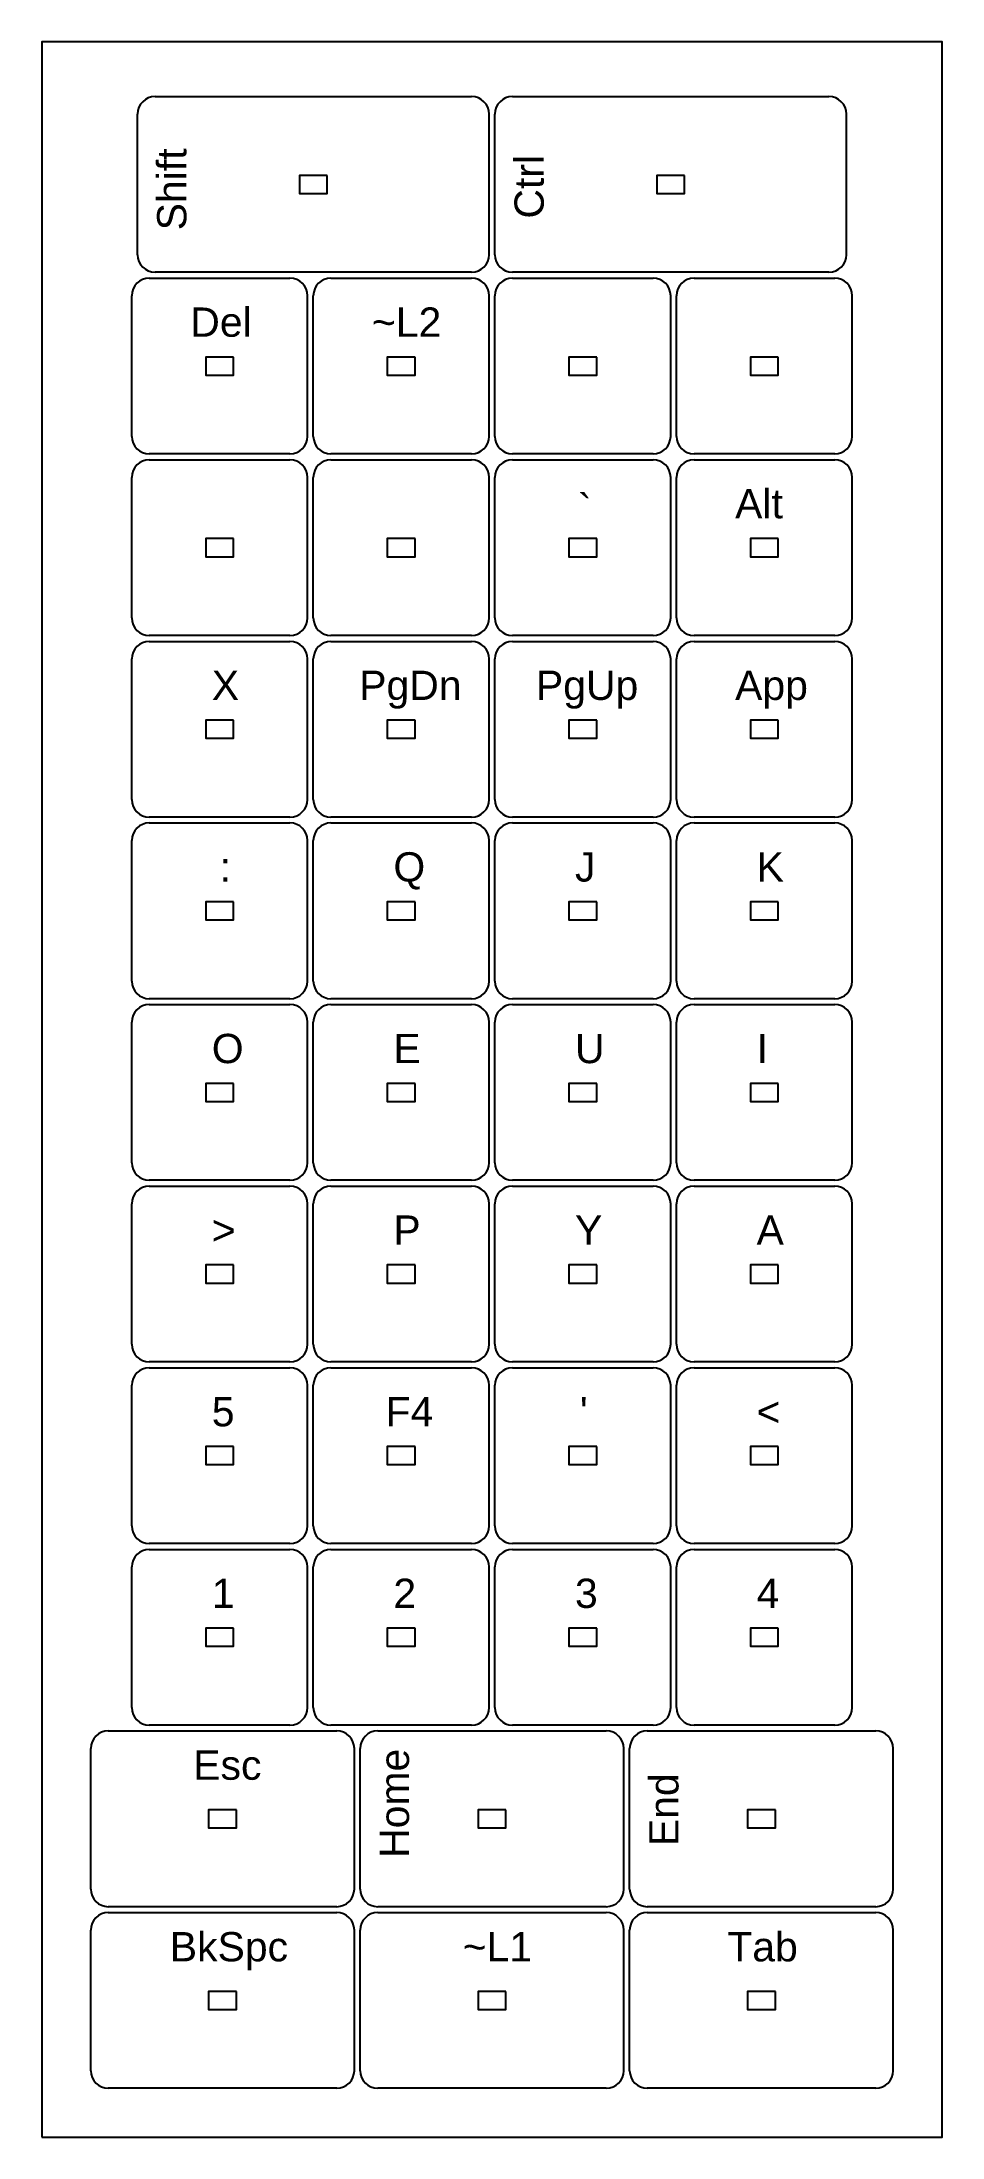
# Model space of a CAD drawing. Extents: x -5 to 87, y -5 to 210.
import ezdxf

# ---------------------------------------------------------------- set-up
doc = ezdxf.new("R2010")
doc.units = 0
doc.layers.add('ETCH', color=2, linetype='CONTINUOUS')
doc.styles.get("Standard").update_dxf_attribs({"font": 'arial.ttf'})

# ---------------------------------------------------------------- blocks, each defined once
blk = doc.blocks.new('cap_15')
for p, q in [((-11.7, 9), (11.7, 9)), ((-13.5, -7.2), (-13.5, 7.2)), ((13.5, -7.2), (13.5, 7.2)), ((11.7, -9), (-11.7, -9))]:
    blk.add_line(p, q)
blk.add_polyline3d([(1.425, 0.925, 0), (-1.425, 0.925, 0), (-1.425, -0.925, 0), (1.425, -0.925, 0), (1.425, 0.925, 0)])
for centre, start, end in [((-11.7, 7.2), 90, 180), ((11.7, 7.2), 0, 90), ((-11.7, -7.2), 180, 270), ((11.7, -7.2), 270, 0)]:
    blk.add_arc(centre, 1.8, start, end)
blk = doc.blocks.new('cap_10')
for p, q in [((-7.2, 9), (7.2, 9)), ((-9, -7.2), (-9, 7.2)), ((9, -7.2), (9, 7.2)), ((7.2, -9), (-7.2, -9))]:
    blk.add_line(p, q)
blk.add_polyline3d([(1.425, 0.925, 0), (-1.425, 0.925, 0), (-1.425, -0.925, 0), (1.425, -0.925, 0), (1.425, 0.925, 0)])
for centre, start, end in [((-7.2, 7.2), 90, 180), ((7.2, 7.2), 0, 90), ((-7.2, -7.2), 180, 270), ((7.2, -7.2), 270, 0)]:
    blk.add_arc(centre, 1.8, start, end)
blk = doc.blocks.new('cap_20')
for p, q in [((-16.2, 9), (16.2, 9)), ((-18, -7.2), (-18, 7.2)), ((18, -7.2), (18, 7.2)), ((16.2, -9), (-16.2, -9))]:
    blk.add_line(p, q)
blk.add_polyline3d([(1.425, 0.925, 0), (-1.425, 0.925, 0), (-1.425, -0.925, 0), (1.425, -0.925, 0), (1.425, 0.925, 0)])
for centre, start, end in [((-16.2, 7.2), 90, 180), ((16.2, 7.2), 0, 90), ((-16.2, -7.2), 180, 270), ((16.2, -7.2), 270, 0)]:
    blk.add_arc(centre, 1.8, start, end)

msp = doc.modelspace()

# ---------------------------------------------------------------- linework, layer by layer
msp.add_polyline3d([(-5, -5, 0), (87.2, -5, 0), (87.2, 209.6, 0), (-5, 209.6, 0), (-5, -5, 0)])

# ---------------------------------------------------------------- block references
for name, p in [('cap_20', (22.8, 195)), ('cap_20', (59.4, 195)), ('cap_10', (13.2, 176.4)), ('cap_10', (31.8, 176.4)), ('cap_10', (50.4, 176.4)), ('cap_10', (69, 176.4)), ('cap_10', (13.2, 157.8)), ('cap_10', (31.8, 157.8)), ('cap_10', (50.4, 157.8)), ('cap_10', (69, 157.8)), ('cap_10', (13.2, 139.2)), ('cap_10', (31.8, 139.2)), ('cap_10', (50.4, 139.2)), ('cap_10', (69, 139.2)), ('cap_10', (13.2, 120.6)), ('cap_10', (31.8, 120.6)), ('cap_10', (50.4, 120.6)), ('cap_10', (69, 120.6)), ('cap_10', (13.2, 102)), ('cap_10', (31.8, 102)), ('cap_10', (50.4, 102)), ('cap_10', (69, 102)), ('cap_10', (13.2, 83.4)), ('cap_10', (31.8, 83.4)), ('cap_10', (50.4, 83.4)), ('cap_10', (69, 83.4)), ('cap_10', (13.2, 64.8)), ('cap_10', (31.8, 64.8)), ('cap_10', (50.4, 64.8)), ('cap_10', (69, 64.8)), ('cap_10', (13.2, 46.2)), ('cap_10', (31.8, 46.2)), ('cap_10', (50.4, 46.2)), ('cap_10', (69, 46.2)), ('cap_15', (13.5, 27.6)), ('cap_15', (41.1, 27.6)), ('cap_15', (68.7, 27.6)), ('cap_15', (13.5, 9)), ('cap_15', (41.1, 9)), ('cap_15', (68.7, 9))]:
    msp.add_blockref(name, p)

# ---------------------------------------------------------------- texts
at = {"layer": 'ETCH'}
for s, p in [('Shift', (9.8, 190.3)), ('Ctrl', (46.4, 191.5)), ('Home', (32.6, 23.6)), ('End', (60.2, 24.8))]:
    msp.add_text(s, height=3, rotation=90, dxfattribs=at).set_placement(p)
for s, p in [('Del', (10.2, 179.4)), ('~L2', (28.8, 179.4)), ('`', (49.9, 160.3)), ('Alt', (66, 160.8)), ('X', (12.4, 142.2)), ('PgDn', (27.5, 142.2)), ('PgUp', (45.6, 142.2)), ('App', (66, 142.2)), ('Q', (31, 123.6)), (':', (13.2, 123.6)), ('J', (49.6, 123.6)), ('K', (68.2, 123.6)), ('O', (12.4, 105)), ('E', (31, 105)), ('U', (49.6, 105)), ('I', (68.2, 105)), ('>', (12.4, 86.4)), ('P', (31, 86.4)), ('Y', (49.6, 86.4)), ('A', (68.2, 86.4)), ('5', (12.4, 67.8)), ('F4', (30.2, 67.8)), ("'", (50.1, 67.8)), ('<', (68.2, 67.8)), ('1', (12.4, 49.2)), ('2', (31, 49.2)), ('3', (49.6, 49.2)), ('4', (68.2, 49.2)), ('Esc', (10.5, 31.6)), ('BkSpc', (8.1, 13)), ('~L1', (38.1, 13)), ('Tab', (65.2, 13))]:
    msp.add_text(s, height=3, dxfattribs=at).set_placement(p)

doc.saveas('drawing.dxf')
